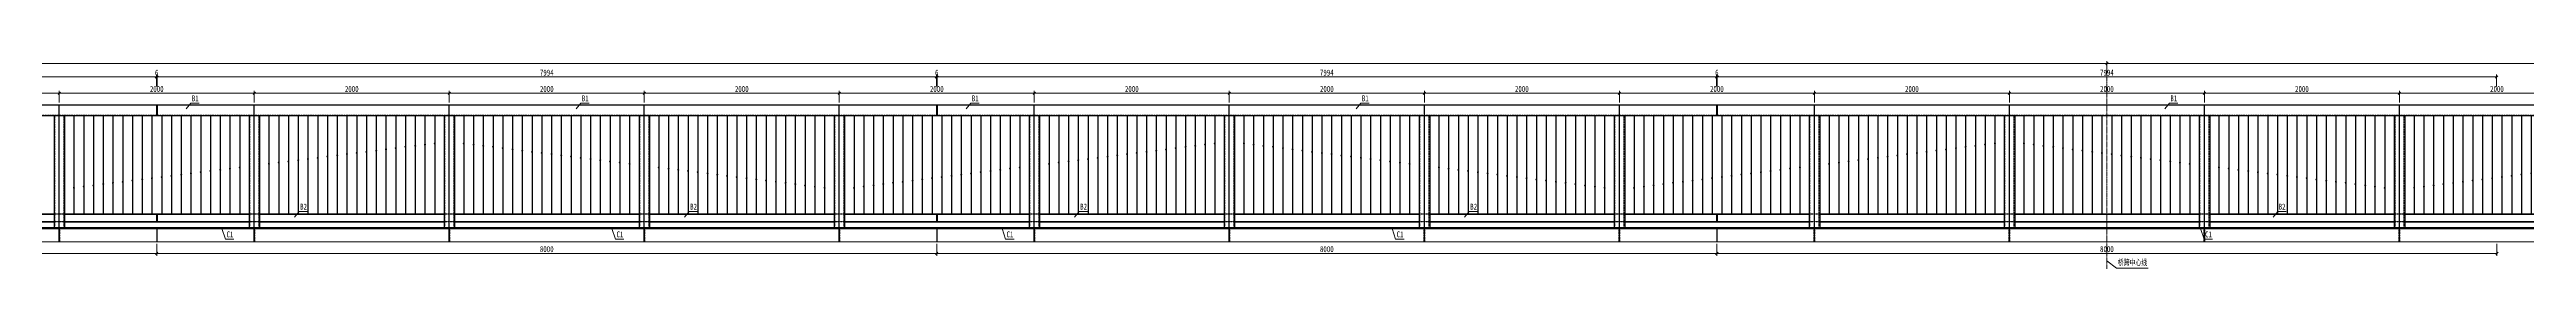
# Model space of a CAD drawing. Header units: millimetres. Extents: x -13368 to 383539, y -58537 to -26098.
# Drawn here: x 68020 to 93422, y -58537 to -56343 of the extents above; entities that cross this region are included whole.
import ezdxf
from ezdxf.enums import TextEntityAlignment as Align

# ---------------------------------------------------------------- set-up
doc = ezdxf.new("R2010")
doc.units = ezdxf.units.MM
doc.linetypes.add('CENTER2', pattern=[28.575, 19.05, -3.175, 3.175, -3.175])
doc.linetypes.add('DASHED', pattern=[0.75, 0.5, -0.25])
doc.layers.get('Defpoints').update_dxf_attribs({"color": 8})
for name, color, linetype, lineweight in [('中心线', 2, 'CENTER2', 15), ('文字', 7, 'Continuous', 15), ('细实线', 4, 'Continuous', 15), ('虚线', 7, 'DASHED', 13), ('钢板粗线', 1, 'Continuous', 25)]:
    doc.layers.add(name, color=color, linetype=linetype, lineweight=lineweight)
doc.styles.add('111', font='', dxfattribs={"width": 0.7})
doc.styles.add('BM_Dim', font='', dxfattribs={"width": 0.85})
doc.styles.get('111').set_extended_font_data('仿宋_GB2312')
doc.styles.get('BM_Dim').set_extended_font_data('仿宋_GB2312')
doc.dimstyles.new('200', dxfattribs={"dimscale": 0, "dimtxt": 2.5, "dimasz": 1, "dimexe": 1, "dimexo": 1, "dimgap": 0.6, "dimtad": 1, "dimdec": 0, "dimdsep": 46, "dimtxsty": '111', "dimblk": 'OBLIQUE', "dimcen": 0, "dimclrd": 4, "dimclre": 4, "dimclrt": 4, "dimadec": 1, "dimazin": 2, "dimtfac": 1, "dimtdec": 0, "dimtix": 1, "dimtmove": 2, "dimatfit": 3, "dimfxl": 4, "dimfxlon": 1, "dimtolj": 1, "dimlwd": -1, "dimlwe": -1, "dimarcsym": 0})

# ---------------------------------------------------------------- blocks, each defined once
blk = doc.blocks.new('_Oblique')
at = {"color": 0, "linetype": 'ByBlock', "lineweight": -2}
blk.add_line((-0.5, -0.5), (0.5, 0.5), dxfattribs=at)
blk = doc.blocks.new('*D166')
at = {"layer": 'Defpoints', "color": 0, "transparency": 16777216}
for p in [(0, 1519), (0, 1401), (2000, 1401)]:
    blk.add_point(p, dxfattribs=at)
at = {"layer": '细实线', "color": 4, "transparency": 16777216}
for p, q in [((0, 1425), (0, 1543)), ((2000, 1425), (2000, 1543)), ((2000, 1519), (0, 1519))]:
    blk.add_line(p, q, dxfattribs=at)
at = {"layer": '细实线', "color": 4, "transparency": 16777216, "xscale": 24.61538461538464, "yscale": 24.61538461538464, "zscale": 24.61538461538464, "rotation": 180}
blk.add_blockref('_Oblique', (0, 1519), dxfattribs=at)
at = {"layer": '细实线', "color": 4, "transparency": 16777216, "xscale": 24.61538461538464, "yscale": 24.61538461538464, "zscale": 24.61538461538464}
blk.add_blockref('_Oblique', (2000, 1519), dxfattribs=at)
at = {"layer": '细实线', "color": 4, "transparency": 16777216, "insert": (1000, 1563), "char_height": 61.5, "attachment_point": 5, "style": '111'}
blk.add_mtext('\\A1;2000', dxfattribs=at)
blk = doc.blocks.new('22')
at = {"layer": '细实线'}
blk.add_hatch(color=256, dxfattribs=at).paths.add_polyline_path([(5, 0, 1), (-5, 0, 1)])
blk.add_circle((0, 0), 5.04, dxfattribs=at)
blk = doc.blocks.new('装饰')
at = {"layer": '钢板粗线'}
for p, q in [((151, -108), (151, -1112)), ((251, -108), (251, -1112)), ((351, -108), (351, -1112)), ((451, -108), (451, -1112)), ((551, -108), (551, -1112)), ((651, -108), (651, -1112)), ((751, -108), (751, -1112)), ((851, -108), (851, -1112)), ((951, -108), (951, -1112)), ((1051, -108), (1051, -1112)), ((1151, -108), (1151, -1112)), ((1251, -108), (1251, -1112)), ((1351, -108), (1351, -1112)), ((1451, -108), (1451, -1112)), ((1551, -108), (1551, -1112)), ((1651, -108), (1651, -1112)), ((1751, -108), (1751, -1112)), ((1851, -108), (1851, -1112)), ((2151, -108), (2151, -1112)), ((2251, -108), (2251, -1112)), ((2351, -108), (2351, -1112)), ((2451, -108), (2451, -1112)), ((2551, -108), (2551, -1112)), ((2651, -108), (2651, -1112)), ((2751, -108), (2751, -1112)), ((2851, -108), (2851, -1112)), ((2951, -108), (2951, -1112)), ((3051, -108), (3051, -1112)), ((3151, -108), (3151, -1112)), ((3251, -108), (3251, -1112)), ((3351, -108), (3351, -1112)), ((3451, -108), (3451, -1112)), ((3551, -108), (3551, -1112)), ((3651, -108), (3651, -1112)), ((3751, -108), (3751, -1112)), ((3851, -108), (3851, -1112))]:
    blk.add_line(p, q, dxfattribs=at)
at = {"layer": '细实线'}
for p in [(2951, -503), (3051, -491), (3151, -479), (3251, -467), (3351, -454), (3451, -442), (3551, -430), (3651, -417), (3751, -405), (3851, -393), (851, -761), (951, -749), (1051, -737), (1151, -724), (1251, -712), (1351, -700), (1451, -688), (1551, -675), (1651, -663), (1751, -651), (1851, -639), (2151, -602), (2251, -589), (2351, -577), (2451, -565), (2551, -553), (2651, -540), (2751, -528), (2851, -516), (151, -847), (251, -835), (351, -823), (451, -810), (551, -798), (651, -786), (751, -774)]:
    blk.add_blockref('22', p, dxfattribs=at)
blk = doc.blocks.new('*U162')
at = {"layer": '细实线'}
blk.add_blockref('装饰', (-4000, 610), dxfattribs=at)
at = {"layer": '细实线', "xscale": -1}
blk.add_blockref('装饰', (4000, 610), dxfattribs=at)
blk = doc.blocks.new('*U163')
at = {"layer": '细实线', "color": 0, "linetype": 'ByBlock', "lineweight": -2, "transparency": 16777216}
for p in [(80000, 0), (88000, 0), (96000, 0), (104000, 0)]:
    blk.add_blockref('*U162', p, dxfattribs=at)
blk = doc.blocks.new('*D169')
at = {"layer": 'Defpoints', "color": 0, "transparency": 16777216}
for p in [(-13021, -56439), (-13021, -56742), (89119, -56807)]:
    blk.add_point(p, dxfattribs=at)
at = {"layer": '细实线', "color": 4, "transparency": 16777216}
for p, q in [((-13021, -56537), (-13021, -56414)), ((89119, -56439), (-13021, -56439)), ((89119, -56537), (89119, -56414))]:
    blk.add_line(p, q, dxfattribs=at)
at = {"layer": '细实线', "color": 4, "transparency": 16777216, "xscale": 24.61538461538464, "yscale": 24.61538461538464, "zscale": 24.61538461538464, "rotation": 180}
blk.add_blockref('_Oblique', (-13021, -56439), dxfattribs=at)
at = {"layer": '细实线', "color": 4, "transparency": 16777216, "xscale": 24.61538461538464, "yscale": 24.61538461538464, "zscale": 24.61538461538464}
blk.add_blockref('_Oblique', (89119, -56439), dxfattribs=at)
at = {"layer": '细实线', "color": 4, "transparency": 16777216, "insert": (38049, -56389), "char_height": 61.54, "attachment_point": 5, "style": '111'}
blk.add_mtext('\\A1;102140(102130)', dxfattribs=at)
blk = doc.blocks.new('分段线')
at = {"layer": '钢板粗线', "color": 6}
for p, q in [((-3, 1401), (-3, 1293)), ((3, 1401), (3, 1293)), ((-3, 289), (-3, 205)), ((3, 289), (3, 205)), ((0, 147), (0, 0))]:
    blk.add_line(p, q, dxfattribs=at)
blk = doc.blocks.new('*U174')
at = {"layer": '细实线'}
blk.add_blockref('分段线', (0, -700), dxfattribs=at)
blk = doc.blocks.new('*U175')
at = {"layer": '细实线', "color": 0, "linetype": 'ByBlock', "lineweight": -2, "transparency": 16777216}
for p in [(-16000, 0), (-8000, 0), (0, 0)]:
    blk.add_blockref('*U174', p, dxfattribs=at)
blk = doc.blocks.new('*D177')
at = {"layer": 'Defpoints', "color": 0, "transparency": 16777216}
for p in [(-10878, -56576), (-10884, -56880), (-10878, -56880)]:
    blk.add_point(p, dxfattribs=at)
at = {"layer": '细实线', "color": 4, "transparency": 16777216}
for p, q in [((-10884, -56576), (-10908, -56576)), ((-10884, -56674), (-10884, -56551)), ((-10884, -56576), (-10878, -56576)), ((-10878, -56674), (-10878, -56551)), ((-10878, -56576), (-10853, -56576))]:
    blk.add_line(p, q, dxfattribs=at)
at = {"layer": '细实线', "color": 4, "transparency": 16777216, "xscale": 24.61538461538464, "yscale": 24.61538461538464, "zscale": 24.61538461538464}
blk.add_blockref('_Oblique', (-10884, -56576), dxfattribs=at)
at = {"layer": '细实线', "color": 4, "transparency": 16777216, "xscale": 24.61538461538464, "yscale": 24.61538461538464, "zscale": 24.61538461538464, "rotation": 180}
blk.add_blockref('_Oblique', (-10878, -56576), dxfattribs=at)
at = {"layer": '细实线', "color": 4, "transparency": 16777216, "insert": (-10881, -56532), "char_height": 61.5, "attachment_point": 5, "style": '111'}
blk.add_mtext('\\A1;6', dxfattribs=at)
blk = doc.blocks.new('*D178')
at = {"layer": 'Defpoints', "color": 0, "transparency": 16777216}
for p in [(-2884, -56576), (-10878, -56880), (-2884, -56880)]:
    blk.add_point(p, dxfattribs=at)
at = {"layer": '细实线', "color": 4, "transparency": 16777216}
for p, q in [((-10878, -56674), (-10878, -56551)), ((-10878, -56576), (-2884, -56576)), ((-2884, -56674), (-2884, -56551))]:
    blk.add_line(p, q, dxfattribs=at)
at = {"layer": '细实线', "color": 4, "transparency": 16777216, "xscale": 24.61538461538464, "yscale": 24.61538461538464, "zscale": 24.61538461538464, "rotation": 180}
blk.add_blockref('_Oblique', (-10878, -56576), dxfattribs=at)
at = {"layer": '细实线', "color": 4, "transparency": 16777216, "xscale": 24.61538461538464, "yscale": 24.61538461538464, "zscale": 24.61538461538464}
blk.add_blockref('_Oblique', (-2884, -56576), dxfattribs=at)
at = {"layer": '细实线', "color": 4, "transparency": 16777216, "insert": (-6881, -56532), "char_height": 61.5, "attachment_point": 5, "style": '111'}
blk.add_mtext('\\A1;7994', dxfattribs=at)
blk = doc.blocks.new('*D180')
at = {"layer": 'Defpoints', "color": 0, "transparency": 16777216}
for p in [(-10881, -58219), (-2881, -58219), (-2881, -58380)]:
    blk.add_point(p, dxfattribs=at)
at = {"layer": '细实线', "color": 4, "transparency": 16777216}
for p, q in [((-10881, -58281), (-10881, -58405)), ((-10881, -58380), (-2881, -58380)), ((-2881, -58281), (-2881, -58405))]:
    blk.add_line(p, q, dxfattribs=at)
at = {"layer": '细实线', "color": 4, "transparency": 16777216, "xscale": 24.61538461538464, "yscale": 24.61538461538464, "zscale": 24.61538461538464, "rotation": 180}
blk.add_blockref('_Oblique', (-10881, -58380), dxfattribs=at)
at = {"layer": '细实线', "color": 4, "transparency": 16777216, "xscale": 24.61538461538464, "yscale": 24.61538461538464, "zscale": 24.61538461538464}
blk.add_blockref('_Oblique', (-2881, -58380), dxfattribs=at)
at = {"layer": '细实线', "color": 4, "transparency": 16777216, "insert": (-6881, -58336), "char_height": 61.5, "attachment_point": 5, "style": '111'}
blk.add_mtext('\\A1;8000', dxfattribs=at)
blk = doc.blocks.new('编号')
at = {"layer": '细实线'}
for p, q in [((48, 58), (0, 0)), ((48, 58), (134, 58)), ((404, -1334), (367, -1225)), ((1159, -1049), (1111, -1107)), ((1159, -1049), (1245, -1049)), ((404, -1334), (490, -1334))]:
    blk.add_line(p, q, dxfattribs=at)
at = {"layer": '文字', "style": 'BM_Dim', "width": 0.7}
for s, p in [('B1', (93, 57)), ('B2', (1204, -1050)), ('C1', (449, -1334))]:
    blk.add_text(s, height=61.5, dxfattribs=at).set_placement(p, align=Align.BOTTOM_CENTER)
blk = doc.blocks.new('*U186')
at = {"layer": '细实线'}
blk.add_blockref('编号', (-623, 604), dxfattribs=at)
blk = doc.blocks.new('*U185')
at = {"layer": '细实线', "color": 0, "linetype": 'ByBlock', "lineweight": -2, "transparency": 16777216}
blk.add_blockref('*U186', (100291, 0), dxfattribs=at)
blk = doc.blocks.new('*U224')
at = {"layer": '细实线'}
blk.add_blockref('编号', (-623, 604), dxfattribs=at)
blk = doc.blocks.new('*U223')
at = {"layer": '细实线', "color": 0, "linetype": 'ByBlock', "lineweight": -2, "transparency": 16777216}
blk.add_blockref('*U224', (0, 0), dxfattribs=at)
blk = doc.blocks.new('*U226')
at = {"layer": '细实线'}
blk.add_blockref('编号', (-623, 604), dxfattribs=at)
blk = doc.blocks.new('*U225')
at = {"layer": '细实线', "color": 0, "linetype": 'ByBlock', "lineweight": -2, "transparency": 16777216}
blk.add_blockref('*U226', (0, 0), dxfattribs=at)
blk = doc.blocks.new('*U228')
at = {"layer": '细实线'}
blk.add_blockref('编号', (-623, 604), dxfattribs=at)
blk = doc.blocks.new('*U227')
at = {"layer": '细实线', "color": 0, "linetype": 'ByBlock', "lineweight": -2, "transparency": 16777216}
blk.add_blockref('*U228', (0, 0), dxfattribs=at)
blk = doc.blocks.new('*U230')
at = {"layer": '细实线'}
blk.add_blockref('编号', (-623, 604), dxfattribs=at)
blk = doc.blocks.new('*U229')
at = {"layer": '细实线', "color": 0, "linetype": 'ByBlock', "lineweight": -2, "transparency": 16777216}
blk.add_blockref('*U230', (0, 0), dxfattribs=at)
blk = doc.blocks.new('*D231')
at = {"layer": 'Defpoints', "color": 0, "transparency": 16777216}
for p in [(191249, -56439), (89119, -56807), (191249, -56866)]:
    blk.add_point(p, dxfattribs=at)
at = {"layer": '细实线', "color": 4, "transparency": 16777216}
for p, q in [((89119, -56537), (89119, -56414)), ((89119, -56439), (191249, -56439)), ((191249, -56537), (191249, -56414))]:
    blk.add_line(p, q, dxfattribs=at)
at = {"layer": '细实线', "color": 4, "transparency": 16777216, "xscale": 24.61538461538464, "yscale": 24.61538461538464, "zscale": 24.61538461538464, "rotation": 180}
blk.add_blockref('_Oblique', (89119, -56439), dxfattribs=at)
at = {"layer": '细实线', "color": 4, "transparency": 16777216, "xscale": 24.61538461538464, "yscale": 24.61538461538464, "zscale": 24.61538461538464}
blk.add_blockref('_Oblique', (191249, -56439), dxfattribs=at)
at = {"layer": '细实线', "color": 4, "transparency": 16777216, "insert": (140184, -56393), "char_height": 61.5, "attachment_point": 5, "style": '111'}
blk.add_mtext('\\A1;102130', dxfattribs=at)
blk = doc.blocks.new('立柱')
at = {"layer": 'Defpoints'}
blk.add_line((0, 0), (0, 1400.7), dxfattribs=at)
at = {"layer": '虚线', "ltscale": 4}
for p, q in [((-45.2, 1292.7), (-45.2, 146.7)), ((46.8, 1292.7), (46.8, 146.7)), ((54.8, 288.7), (-53.2, 288.7)), ((54.8, 284.7), (-53.2, 284.7)), ((54.8, 208.7), (-53.2, 208.7)), ((54.8, 204.7), (-53.2, 204.7)), ((-5, 0), (-5, 136.7)), ((5, 0), (5, 136.7))]:
    blk.add_line(p, q, dxfattribs=at)
at = {"layer": '钢板粗线'}
for p, q in [((-53.2, 1292.7), (-53.2, 146.7)), ((54.8, 1292.7), (54.8, 146.7)), ((54.8, 288.7), (1946.8, 288.7)), ((54.8, 284.7), (1946.8, 284.7)), ((54.8, 208.7), (1946.8, 208.7)), ((54.8, 204.7), (1946.8, 204.7))]:
    blk.add_line(p, q, dxfattribs=at)
at = {"layer": '细实线'}
dim = blk.add_linear_dim(base=(0, 1518.7), p1=(2000, 1400.7), p2=(0, 1400.7), dimstyle='200', override={"dimscale": 24.615385, "dimblk": 'Oblique'}, dxfattribs=at)
dim.commit()
dim.dimension.update_dxf_attribs({"geometry": '*D166', "text_midpoint": (1000, 1562.7)})
blk = doc.blocks.new('*U159')
at = {"layer": '细实线'}
blk.add_blockref('立柱', (-947, -700), dxfattribs=at)
blk = doc.blocks.new('*U160')
at = {"layer": '细实线', "color": 0, "linetype": 'ByBlock', "lineweight": -2, "transparency": 16777216}
for p in [(78000, 0), (80000, 0), (82000, 0), (84000, 0), (86000, 0), (88000, 0), (90000, 0), (92000, 0), (94000, 0), (96000, 0), (98000, 0), (100000, 0), (102000, 0), (104000, 0)]:
    blk.add_blockref('*U159', p, dxfattribs=at)
blk = doc.blocks.new('*U183')
at = {"layer": '细实线'}
for base, p1, p2, picture, middle in [((-3989.3, 878.5), (-3995.3, 574.3), (-3989.3, 574.3), '*D177', (-3992.3, 922.6)), ((4004.7, 878.5), (-3989.3, 574.3), (4004.7, 574.3), '*D178', (7.7, 922.6)), ((4007.7, -925.8), (-3992.3, -765.2), (4007.7, -765.2), '*D180', (7.7, -881.7))]:
    dim = blk.add_linear_dim(base=base, p1=p1, p2=p2, dimstyle='200', override={"dimscale": 24.615385, "dimblk": 'Oblique'}, dxfattribs=at)
    dim.commit()
    dim.dimension.update_dxf_attribs({"geometry": picture, "text_midpoint": middle, "insert": (6888.4, 57454.2)})
blk = doc.blocks.new('*U184')
at = {"layer": '细实线', "color": 0, "linetype": 'ByBlock', "lineweight": -2, "transparency": 16777216}
for p in [(72000, 0), (80000, 0), (88000, 0), (96000, 0)]:
    blk.add_blockref('*U183', p, dxfattribs=at)

msp = doc.modelspace()

# ---------------------------------------------------------------- linework, layer by layer
at = {"layer": '中心线', "ltscale": 0.5}
msp.add_line((89119.3, -58537.1), (89119.3, -56460), dxfattribs=at)
at = {"layer": '细实线'}
for p, q in [((-12900.7, -58262.3), (191129.3, -58262.3)), ((89216.7, -58530.4), (89119.3, -58455.5)), ((89216.7, -58530.4), (89542.8, -58530.4))]:
    msp.add_line(p, q, dxfattribs=at)
at = {"layer": '虚线', "ltscale": 4}
for p, q in [((-12900.7, -56865.6), (191099.3, -56865.6)), ((-12900.7, -56965.6), (191099.3, -56965.6))]:
    msp.add_line(p, q, dxfattribs=at)
at = {"layer": '钢板粗线'}
for p, q in [((-12900.7, -56861.6), (191099.3, -56861.6)), ((-12900.7, -56969.6), (191099.3, -56969.6)), ((-12900.7, -58115.6), (191129.3, -58115.6)), ((-12900.7, -58125.6), (191129.3, -58125.6))]:
    msp.add_line(p, q, dxfattribs=at)

# ---------------------------------------------------------------- block references
at = {"layer": '细实线'}
for name, p in [('*U184', (-6888.4, -57454.2)), ('*U160', (-10933.9, -57562)), ('*U175', (85119.3, -57562)), ('*U185', (-9956, -57504.6)), ('*U223', (70044, -57504.6)), ('*U225', (74044, -57504.6)), ('*U227', (78044, -57504.6)), ('*U229', (82044, -57504.6)), ('*U163', (-7880.7, -57471.6))]:
    msp.add_blockref(name, p, dxfattribs=at)

# ---------------------------------------------------------------- texts
at = {"layer": '文字', "style": 'BM_Dim', "width": 0.7}
msp.add_text('桥跨中心线', height=61.54, dxfattribs=at).set_placement((89382.1, -58521.2), align=Align.BOTTOM_CENTER)

# ---------------------------------------------------------------- dimensions: what is measured, and where the dimension line sits
at = {"layer": '细实线'}
dim = msp.add_linear_dim(base=(-13020.7, -56438.9), p1=(89119.3, -56807), p2=(-13020.7, -56741.8), text='<>(102130)', dimstyle='200', override={"dimscale": 24.615385, "dimblk": 'Oblique'}, dxfattribs=at)
dim.commit()
dim.dimension.update_dxf_attribs({"geometry": '*D169', "text_midpoint": (38049.3, -56388.7)})
dim = msp.add_linear_dim(base=(191249.3, -56438.9), p1=(89119.3, -56807), p2=(191249.3, -56865.6), angle=180, dimstyle='200', override={"dimscale": 24.615385, "dimblk": 'Oblique'}, dxfattribs=at)
dim.commit()
dim.dimension.update_dxf_attribs({"geometry": '*D231', "text_midpoint": (140184.3, -56393.4)})

doc.saveas('drawing.dxf')
